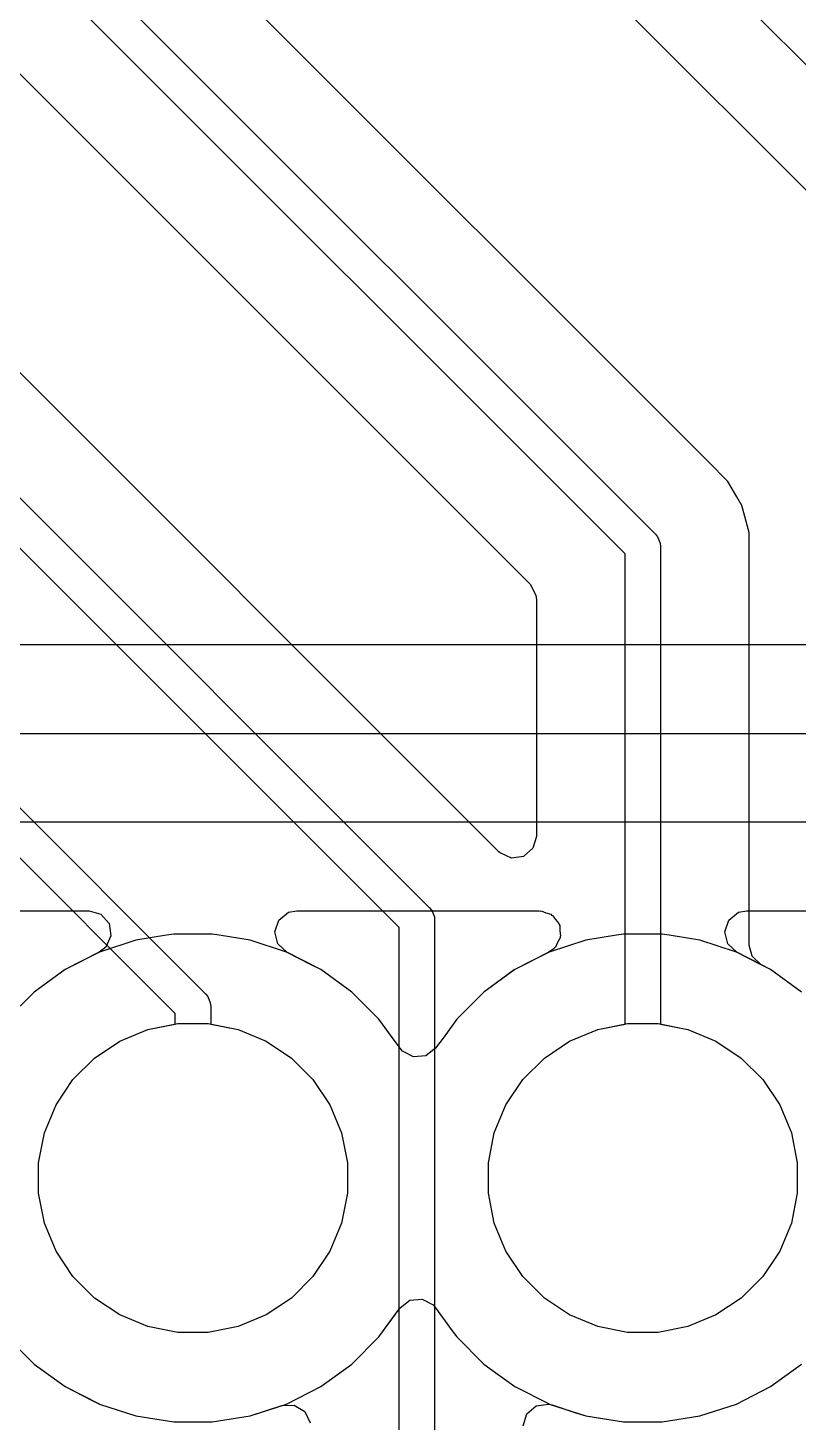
# Model space of a CAD drawing. Header units: inches. Extents: x 6.55 to 9.8, y -8.74 to -3.15.
# Drawn here: x 8.9019 to 9.0731, y -7.9582 to -7.6483 of the extents above; entities that cross this region are included whole.
import ezdxf

# ---------------------------------------------------------------- set-up
doc = ezdxf.new("R2010")
doc.units = ezdxf.units.IN
doc.header["$MEASUREMENT"] = 0
doc.layers.add('Edge.Cuts', color=254, linetype='CONTINUOUS', true_color=0xd0d2cd)

msp = doc.modelspace()

# ---------------------------------------------------------------- linework, layer by layer
at = {"layer": 'Edge.Cuts', "linetype": 'CONTINUOUS'}
for p, q in [((9.13465, -7.71627), (8.20194, -6.78357)), ((9.00289, -7.82773), (8.19436, -7.0192)), ((8.17323, -7.02593), (8.99116, -7.84386)), ((8.98444, -7.84828), (8.16651, -7.03034)), ((8.76378, -7.48321), (9.04137, -7.7608)), ((9.03465, -7.76521), (8.75706, -7.48763)), ((8.7456, -7.50404), (9.01351, -7.77195)), ((8.92189, -7.53138), (9.11351, -7.723)), ((9.05293, -7.74449), (8.89391, -7.58548)), ((8.7331, -7.6547), (8.94137, -7.86296)), ((8.93465, -7.86738), (8.72868, -7.66142)), ((9.0531, -7.74466), (9.05293, -7.74449)), ((9.05293, -7.74449), (9.05293, -7.74449)), ((9.0575, -7.74907), (9.0531, -7.74466)), ((9.0531, -7.74466), (9.0531, -7.74466)), ((9.05947, -7.75248), (9.0575, -7.74907)), ((9.06061, -7.75446), (9.05947, -7.75248)), ((9.06222, -7.76047), (9.06061, -7.75446)), ((9.04137, -7.7608), (9.04186, -7.7614)), ((9.04186, -7.7614), (9.04244, -7.76281)), ((9.04244, -7.76281), (9.04252, -7.76358)), ((9.06222, -7.76709), (9.06222, -7.76047)), ((9.06222, -7.76047), (9.06222, -7.76047)), ((9.03465, -7.86971), (9.03465, -7.76521)), ((9.04252, -7.76358), (9.04252, -7.86971)), ((9.06222, -7.85216), (9.06222, -7.76709)), ((9.06222, -7.76709), (9.06222, -7.76709)), ((9.01351, -7.77195), (9.01483, -7.77436)), ((9.01483, -7.77436), (9.01494, -7.7754)), ((9.01494, -7.7754), (9.01494, -7.82799)), ((9.1101, -7.78541), (8.17645, -7.78541)), ((8.15945, -7.80512), (9.12028, -7.80512)), ((9.12436, -7.8248), (8.16353, -7.8248)), ((9.00464, -7.82948), (9.00289, -7.82773)), ((9.00289, -7.82773), (9.00289, -7.82773)), ((9.01494, -7.82799), (9.01417, -7.83063)), ((9.00661, -7.83144), (9.00464, -7.82948)), ((9.00686, -7.83168), (9.00661, -7.83144)), ((9.01417, -7.83063), (9.01209, -7.83243)), ((9.00936, -7.83282), (9.00686, -7.83168)), ((9.01209, -7.83243), (9.00936, -7.83282)), ((8.99116, -7.84386), (8.99165, -7.84446)), ((8.86168, -7.84451), (8.91549, -7.84451)), ((8.91549, -7.84451), (8.91813, -7.84528)), ((8.91813, -7.84528), (8.91993, -7.84736)), ((8.9568, -7.84918), (8.95769, -7.84658)), ((8.95769, -7.84658), (8.95984, -7.84487)), ((8.95984, -7.84487), (8.96168, -7.84451)), ((8.96168, -7.84451), (9.01549, -7.84451)), ((8.99165, -7.84446), (8.99165, -7.84446)), ((8.99165, -7.84446), (8.99224, -7.84588)), ((8.99224, -7.84588), (8.99231, -7.84664)), ((8.99231, -7.84664), (8.99231, -8.17966)), ((9.01549, -7.84451), (9.01573, -7.84458)), ((9.01573, -7.84458), (9.01598, -7.84453)), ((9.01598, -7.84453), (9.01703, -7.84496)), ((9.01703, -7.84496), (9.01813, -7.84528)), ((9.01813, -7.84528), (9.01829, -7.84547)), ((9.01829, -7.84547), (9.01852, -7.84557)), ((9.01852, -7.84557), (9.01918, -7.8465)), ((9.01918, -7.8465), (9.01993, -7.84736)), ((9.0568, -7.84918), (9.05769, -7.84658)), ((9.05769, -7.84658), (9.05984, -7.84487)), ((9.05984, -7.84487), (9.06168, -7.84451)), ((9.06168, -7.84451), (9.11549, -7.84451)), ((8.92032, -7.85008), (8.91918, -7.85259)), ((8.91993, -7.84736), (8.92032, -7.85008)), ((8.93272, -7.84998), (8.92589, -7.85107)), ((8.93272, -7.84998), (8.92589, -7.85107)), ((8.93432, -7.84973), (8.93272, -7.84998)), ((8.93432, -7.84973), (8.93272, -7.84998)), ((8.94285, -7.84973), (8.93432, -7.84973)), ((8.94285, -7.84973), (8.93432, -7.84973)), ((8.94444, -7.84998), (8.94285, -7.84973)), ((8.94444, -7.84998), (8.94285, -7.84973)), ((8.95128, -7.85107), (8.94444, -7.84998)), ((8.95128, -7.85107), (8.94444, -7.84998)), ((8.95746, -7.85185), (8.9568, -7.84918)), ((8.98444, -8.18129), (8.98444, -7.84828)), ((9.01993, -7.84736), (9.01996, -7.84761)), ((9.01996, -7.84761), (9.02011, -7.84782)), ((9.02011, -7.84782), (9.02016, -7.84896)), ((9.02016, -7.84896), (9.02032, -7.85008)), ((9.02032, -7.85008), (9.02022, -7.85031)), ((9.03272, -7.84998), (9.02589, -7.85107)), ((9.03272, -7.84998), (9.02589, -7.85107)), ((9.03432, -7.84973), (9.03272, -7.84998)), ((9.03432, -7.84973), (9.03272, -7.84998)), ((9.04285, -7.84973), (9.03432, -7.84973)), ((9.04285, -7.84973), (9.03432, -7.84973)), ((9.04444, -7.84998), (9.04285, -7.84973)), ((9.04444, -7.84998), (9.04285, -7.84973)), ((9.05128, -7.85107), (9.04444, -7.84998)), ((9.05128, -7.85107), (9.04444, -7.84998)), ((9.05746, -7.85185), (9.0568, -7.84918)), ((8.91918, -7.85259), (8.9177, -7.85374)), ((8.92589, -7.85107), (8.91778, -7.8537)), ((8.92589, -7.85107), (8.91778, -7.8537)), ((8.92589, -7.85107), (8.92589, -7.85107)), ((8.92589, -7.85107), (8.92589, -7.85107)), ((8.95939, -7.8537), (8.95128, -7.85107)), ((8.95939, -7.8537), (8.95128, -7.85107)), ((8.95946, -7.85374), (8.95746, -7.85185)), ((9.01884, -7.85294), (9.01772, -7.85373)), ((9.02589, -7.85107), (9.01778, -7.8537)), ((9.02589, -7.85107), (9.01778, -7.8537)), ((9.01893, -7.85278), (9.01884, -7.85294)), ((9.01918, -7.85259), (9.01893, -7.85278)), ((9.01965, -7.85155), (9.01918, -7.85259)), ((9.02023, -7.85056), (9.01965, -7.85155)), ((9.02022, -7.85031), (9.02023, -7.85056)), ((9.02589, -7.85107), (9.02589, -7.85107)), ((9.02589, -7.85107), (9.02589, -7.85107)), ((9.05939, -7.8537), (9.05128, -7.85107)), ((9.05939, -7.8537), (9.05128, -7.85107)), ((9.05946, -7.85374), (9.05746, -7.85185)), ((9.06289, -7.85462), (9.06222, -7.85216)), ((8.91778, -7.8537), (8.91017, -7.85758)), ((8.91778, -7.8537), (8.91017, -7.85758)), ((8.9177, -7.85374), (8.91017, -7.85758)), ((8.96264, -7.85536), (8.95939, -7.8537)), ((8.96489, -7.85651), (8.95939, -7.8537)), ((8.96699, -7.85758), (8.95946, -7.85374)), ((8.96699, -7.85758), (8.96264, -7.85536)), ((9.01778, -7.8537), (9.01017, -7.85758)), ((9.01778, -7.8537), (9.01017, -7.85758)), ((9.01771, -7.85374), (9.01017, -7.85758)), ((9.01772, -7.85373), (9.01771, -7.85374)), ((9.06264, -7.85536), (9.05939, -7.8537)), ((9.06489, -7.85651), (9.05939, -7.8537)), ((9.06699, -7.85758), (9.05946, -7.85374)), ((9.06699, -7.85758), (9.06264, -7.85536)), ((9.06489, -7.85651), (9.06289, -7.85462)), ((8.91017, -7.85758), (8.90327, -7.86259)), ((8.91017, -7.85758), (8.90327, -7.86259)), ((8.91017, -7.85758), (8.90327, -7.86259)), ((8.96699, -7.85758), (8.96489, -7.85651)), ((8.97389, -7.86259), (8.96699, -7.85758)), ((8.97389, -7.86259), (8.96699, -7.85758)), ((8.97389, -7.86259), (8.96699, -7.85758)), ((9.01017, -7.85758), (9.00327, -7.86259)), ((9.01017, -7.85758), (9.00327, -7.86259)), ((9.01002, -7.85769), (9.00327, -7.86259)), ((9.01017, -7.85758), (9.01002, -7.85769)), ((9.01002, -7.85769), (9.01002, -7.85769)), ((9.06699, -7.85758), (9.06489, -7.85651)), ((9.06699, -7.85758), (9.06489, -7.85651)), ((9.07389, -7.86259), (9.06699, -7.85758)), ((9.06699, -7.85758), (9.06699, -7.85758)), ((9.06699, -7.85758), (9.06699, -7.85758)), ((9.07389, -7.86259), (9.06699, -7.85758)), ((9.07389, -7.86259), (9.06699, -7.85758)), ((9.07389, -7.86259), (9.06699, -7.85758)), ((8.90327, -7.86259), (8.89724, -7.86862)), ((8.90327, -7.86259), (8.89724, -7.86862)), ((8.90327, -7.86259), (8.89724, -7.86862)), ((8.94137, -7.86296), (8.94186, -7.86356)), ((8.94186, -7.86356), (8.94244, -7.86498)), ((8.94244, -7.86498), (8.94252, -7.86575)), ((8.97993, -7.86862), (8.97389, -7.86259)), ((8.97993, -7.86862), (8.97389, -7.86259)), ((8.97993, -7.86862), (8.97389, -7.86259)), ((9.00327, -7.86259), (8.99724, -7.86862)), ((9.00327, -7.86259), (8.99724, -7.86862)), ((9.00327, -7.86259), (8.99724, -7.86862)), ((8.93465, -7.86971), (8.93465, -7.86738)), ((8.94252, -7.86575), (8.94252, -7.86971)), ((8.98373, -7.87386), (8.97993, -7.86862)), ((8.98351, -7.87355), (8.97993, -7.86862)), ((8.98373, -7.87386), (8.97993, -7.86862)), ((8.99724, -7.86862), (8.99442, -7.87251)), ((8.99724, -7.86862), (8.99442, -7.87251)), ((8.99724, -7.86862), (8.99442, -7.87251)), ((8.99724, -7.86862), (8.99724, -7.86862)), ((8.99724, -7.86862), (8.99724, -7.86862)), ((8.99724, -7.86862), (8.99724, -7.86862)), ((8.99724, -7.86862), (8.99724, -7.86862)), ((8.99724, -7.86862), (8.99724, -7.86862)), ((8.99724, -7.86862), (8.99724, -7.86862)), ((8.92232, -7.87351), (8.92857, -7.87092)), ((8.92232, -7.87351), (8.92857, -7.87092)), ((8.92232, -7.87351), (8.92857, -7.87092)), ((8.92232, -7.87351), (8.92857, -7.87092)), ((8.92857, -7.87092), (8.9352, -7.8696)), ((8.92857, -7.87092), (8.9352, -7.8696)), ((8.92857, -7.87092), (8.9352, -7.8696)), ((8.92857, -7.87092), (8.93465, -7.86971)), ((8.9352, -7.8696), (8.94196, -7.8696)), ((8.9352, -7.8696), (8.94196, -7.8696)), ((8.9352, -7.8696), (8.94196, -7.8696)), ((8.94196, -7.8696), (8.9486, -7.87092)), ((8.94196, -7.8696), (8.9486, -7.87092)), ((8.94196, -7.8696), (8.9486, -7.87092)), ((8.94252, -7.86971), (8.9486, -7.87092)), ((8.9486, -7.87092), (8.95485, -7.87351)), ((8.9486, -7.87092), (8.95485, -7.87351)), ((8.9486, -7.87092), (8.95485, -7.87351)), ((8.9486, -7.87092), (8.95485, -7.87351)), ((9.02232, -7.87351), (9.02857, -7.87092)), ((9.02232, -7.87351), (9.02857, -7.87092)), ((9.02232, -7.87351), (9.02857, -7.87092)), ((9.02232, -7.87351), (9.02857, -7.87092)), ((9.02857, -7.87092), (9.0352, -7.8696)), ((9.02857, -7.87092), (9.0352, -7.8696)), ((9.02857, -7.87092), (9.0352, -7.8696)), ((9.02857, -7.87092), (9.03465, -7.86971)), ((9.0352, -7.8696), (9.04196, -7.8696)), ((9.0352, -7.8696), (9.04196, -7.8696)), ((9.0352, -7.8696), (9.04196, -7.8696)), ((9.04196, -7.8696), (9.0486, -7.87092)), ((9.04196, -7.8696), (9.0486, -7.87092)), ((9.04196, -7.8696), (9.0486, -7.87092)), ((9.04252, -7.86971), (9.0486, -7.87092)), ((9.0486, -7.87092), (9.05485, -7.87351)), ((9.0486, -7.87092), (9.05485, -7.87351)), ((9.0486, -7.87092), (9.05485, -7.87351)), ((9.0486, -7.87092), (9.05485, -7.87351)), ((8.9167, -7.87727), (8.92232, -7.87351)), ((8.9167, -7.87727), (8.92232, -7.87351)), ((8.9167, -7.87727), (8.92232, -7.87351)), ((8.9167, -7.87727), (8.92232, -7.87351)), ((8.95485, -7.87351), (8.96047, -7.87727)), ((8.95485, -7.87351), (8.96047, -7.87727)), ((8.95485, -7.87351), (8.96047, -7.87727)), ((8.95485, -7.87351), (8.96047, -7.87727)), ((8.98463, -7.8751), (8.98351, -7.87355)), ((8.98463, -7.8751), (8.98373, -7.87386)), ((8.98463, -7.8751), (8.98373, -7.87386)), ((8.99442, -7.87251), (8.99253, -7.8751)), ((8.99442, -7.87251), (8.99253, -7.8751)), ((8.99442, -7.87251), (8.99253, -7.8751)), ((9.0167, -7.87727), (9.02232, -7.87351)), ((9.0167, -7.87727), (9.02232, -7.87351)), ((9.0167, -7.87727), (9.02232, -7.87351)), ((9.0167, -7.87727), (9.02232, -7.87351)), ((9.05485, -7.87351), (9.06047, -7.87727)), ((9.05485, -7.87351), (9.06047, -7.87727)), ((9.05485, -7.87351), (9.06047, -7.87727)), ((9.05485, -7.87351), (9.06047, -7.87727)), ((8.91191, -7.88205), (8.9167, -7.87727)), ((8.91191, -7.88205), (8.9167, -7.87727)), ((8.91191, -7.88205), (8.9167, -7.87727)), ((8.91191, -7.88205), (8.9167, -7.87727)), ((8.96047, -7.87727), (8.96525, -7.88205)), ((8.96047, -7.87727), (8.96525, -7.88205)), ((8.96047, -7.87727), (8.96525, -7.88205)), ((8.96047, -7.87727), (8.96525, -7.88205)), ((8.98518, -7.87573), (8.98463, -7.8751)), ((8.98518, -7.87573), (8.98463, -7.8751)), ((8.98518, -7.87573), (8.98463, -7.8751)), ((8.98761, -7.87702), (8.98518, -7.87573)), ((8.98761, -7.87702), (8.98518, -7.87573)), ((8.98761, -7.87702), (8.98518, -7.87573)), ((8.99035, -7.87678), (8.98761, -7.87702)), ((8.99035, -7.87678), (8.98761, -7.87702)), ((8.99035, -7.87678), (8.98761, -7.87702)), ((8.99253, -7.8751), (8.99035, -7.87678)), ((8.99253, -7.8751), (8.99035, -7.87678)), ((8.99253, -7.8751), (8.99035, -7.87678)), ((9.01191, -7.88205), (9.0167, -7.87727)), ((9.01191, -7.88205), (9.0167, -7.87727)), ((9.01191, -7.88205), (9.0167, -7.87727)), ((9.01191, -7.88205), (9.0167, -7.87727)), ((9.06047, -7.87727), (9.06525, -7.88205)), ((9.06047, -7.87727), (9.06525, -7.88205)), ((9.06047, -7.87727), (9.06525, -7.88205)), ((9.06047, -7.87727), (9.06525, -7.88205)), ((8.90816, -7.88767), (8.91191, -7.88205)), ((8.90816, -7.88767), (8.91191, -7.88205)), ((8.90816, -7.88767), (8.91191, -7.88205)), ((8.90816, -7.88767), (8.91191, -7.88205)), ((8.96525, -7.88205), (8.96901, -7.88767)), ((8.96525, -7.88205), (8.96901, -7.88767)), ((8.96525, -7.88205), (8.96901, -7.88767)), ((8.96525, -7.88205), (8.96901, -7.88767)), ((9.00816, -7.88767), (9.01191, -7.88205)), ((9.00816, -7.88767), (9.01191, -7.88205)), ((9.00816, -7.88767), (9.01191, -7.88205)), ((9.00816, -7.88767), (9.01191, -7.88205)), ((9.06525, -7.88205), (9.06901, -7.88767)), ((9.06525, -7.88205), (9.06901, -7.88767)), ((9.06525, -7.88205), (9.06901, -7.88767)), ((9.06525, -7.88205), (9.06901, -7.88767)), ((8.90557, -7.89392), (8.90816, -7.88767)), ((8.90557, -7.89392), (8.90816, -7.88767)), ((8.90557, -7.89392), (8.90816, -7.88767)), ((8.90557, -7.89392), (8.90816, -7.88767)), ((8.96901, -7.88767), (8.9716, -7.89392)), ((8.96901, -7.88767), (8.9716, -7.89392)), ((8.96901, -7.88767), (8.9716, -7.89392)), ((8.96901, -7.88767), (8.9716, -7.89392)), ((9.00557, -7.89392), (9.00816, -7.88767)), ((9.00557, -7.89392), (9.00816, -7.88767)), ((9.00557, -7.89392), (9.00816, -7.88767)), ((9.00557, -7.89392), (9.00816, -7.88767)), ((9.06901, -7.88767), (9.0716, -7.89392)), ((9.06901, -7.88767), (9.0716, -7.89392)), ((9.06901, -7.88767), (9.0716, -7.89392)), ((9.06901, -7.88767), (9.0716, -7.89392)), ((8.90425, -7.90056), (8.90557, -7.89392)), ((8.90425, -7.90056), (8.90557, -7.89392)), ((8.90425, -7.90056), (8.90557, -7.89392)), ((8.90425, -7.90056), (8.90557, -7.89392)), ((8.9716, -7.89392), (8.97292, -7.90056)), ((8.9716, -7.89392), (8.97292, -7.90056)), ((8.9716, -7.89392), (8.97292, -7.90056)), ((8.9716, -7.89392), (8.97292, -7.90056)), ((9.00425, -7.90056), (9.00557, -7.89392)), ((9.00425, -7.90056), (9.00557, -7.89392)), ((9.00425, -7.90056), (9.00557, -7.89392)), ((9.00425, -7.90056), (9.00557, -7.89392)), ((9.0716, -7.89392), (9.07292, -7.90056)), ((9.0716, -7.89392), (9.07292, -7.90056)), ((9.0716, -7.89392), (9.07292, -7.90056)), ((9.0716, -7.89392), (9.07292, -7.90056)), ((8.90425, -7.90732), (8.90425, -7.90056)), ((8.90425, -7.90732), (8.90425, -7.90056)), ((8.90425, -7.90732), (8.90425, -7.90056)), ((8.90425, -7.90732), (8.90425, -7.90056)), ((8.97292, -7.90056), (8.97292, -7.90732)), ((8.97292, -7.90056), (8.97292, -7.90732)), ((8.97292, -7.90056), (8.97292, -7.90732)), ((8.97292, -7.90056), (8.97292, -7.90732)), ((9.00425, -7.90732), (9.00425, -7.90056)), ((9.00425, -7.90732), (9.00425, -7.90056)), ((9.00425, -7.90732), (9.00425, -7.90056)), ((9.00425, -7.90732), (9.00425, -7.90056)), ((9.07292, -7.90056), (9.07292, -7.90732)), ((9.07292, -7.90056), (9.07292, -7.90732)), ((9.07292, -7.90056), (9.07292, -7.90732)), ((9.07292, -7.90056), (9.07292, -7.90732)), ((8.90557, -7.91395), (8.90425, -7.90732)), ((8.90557, -7.91395), (8.90425, -7.90732)), ((8.90557, -7.91395), (8.90425, -7.90732)), ((8.90557, -7.91395), (8.90425, -7.90732)), ((8.97292, -7.90732), (8.9716, -7.91395)), ((8.97292, -7.90732), (8.9716, -7.91395)), ((8.97292, -7.90732), (8.9716, -7.91395)), ((8.97292, -7.90732), (8.9716, -7.91395)), ((9.00557, -7.91395), (9.00425, -7.90732)), ((9.00557, -7.91395), (9.00425, -7.90732)), ((9.00557, -7.91395), (9.00425, -7.90732)), ((9.00557, -7.91395), (9.00425, -7.90732)), ((9.07292, -7.90732), (9.0716, -7.91395)), ((9.07292, -7.90732), (9.0716, -7.91395)), ((9.07292, -7.90732), (9.0716, -7.91395)), ((9.07292, -7.90732), (9.0716, -7.91395)), ((8.90816, -7.9202), (8.90557, -7.91395)), ((8.90816, -7.9202), (8.90557, -7.91395)), ((8.90816, -7.9202), (8.90557, -7.91395)), ((8.90816, -7.9202), (8.90557, -7.91395)), ((8.9716, -7.91395), (8.96901, -7.9202)), ((8.9716, -7.91395), (8.96901, -7.9202)), ((8.9716, -7.91395), (8.96901, -7.9202)), ((8.9716, -7.91395), (8.96901, -7.9202)), ((9.00816, -7.9202), (9.00557, -7.91395)), ((9.00816, -7.9202), (9.00557, -7.91395)), ((9.00816, -7.9202), (9.00557, -7.91395)), ((9.00816, -7.9202), (9.00557, -7.91395)), ((9.0716, -7.91395), (9.06901, -7.9202)), ((9.0716, -7.91395), (9.06901, -7.9202)), ((9.0716, -7.91395), (9.06901, -7.9202)), ((9.0716, -7.91395), (9.06901, -7.9202)), ((8.91191, -7.92582), (8.90816, -7.9202)), ((8.91191, -7.92582), (8.90816, -7.9202)), ((8.91191, -7.92582), (8.90816, -7.9202)), ((8.91191, -7.92582), (8.90816, -7.9202)), ((8.96901, -7.9202), (8.96525, -7.92582)), ((8.96901, -7.9202), (8.96525, -7.92582)), ((8.96901, -7.9202), (8.96525, -7.92582)), ((8.96901, -7.9202), (8.96525, -7.92582)), ((9.01191, -7.92582), (9.00816, -7.9202)), ((9.01191, -7.92582), (9.00816, -7.9202)), ((9.01191, -7.92582), (9.00816, -7.9202)), ((9.01191, -7.92582), (9.00816, -7.9202)), ((9.06901, -7.9202), (9.06525, -7.92582)), ((9.06901, -7.9202), (9.06525, -7.92582)), ((9.06901, -7.9202), (9.06525, -7.92582)), ((9.06901, -7.9202), (9.06525, -7.92582)), ((8.9167, -7.93061), (8.91191, -7.92582)), ((8.9167, -7.93061), (8.91191, -7.92582)), ((8.9167, -7.93061), (8.91191, -7.92582)), ((8.9167, -7.93061), (8.91191, -7.92582)), ((8.96525, -7.92582), (8.96047, -7.93061)), ((8.96525, -7.92582), (8.96047, -7.93061)), ((8.96525, -7.92582), (8.96047, -7.93061)), ((8.96525, -7.92582), (8.96047, -7.93061)), ((9.0167, -7.93061), (9.01191, -7.92582)), ((9.0167, -7.93061), (9.01191, -7.92582)), ((9.0167, -7.93061), (9.01191, -7.92582)), ((9.0167, -7.93061), (9.01191, -7.92582)), ((9.06525, -7.92582), (9.06047, -7.93061)), ((9.06525, -7.92582), (9.06047, -7.93061)), ((9.06525, -7.92582), (9.06047, -7.93061)), ((9.06525, -7.92582), (9.06047, -7.93061)), ((8.92232, -7.93436), (8.9167, -7.93061)), ((8.92232, -7.93436), (8.9167, -7.93061)), ((8.92232, -7.93436), (8.9167, -7.93061)), ((8.92232, -7.93436), (8.9167, -7.93061)), ((8.96047, -7.93061), (8.95485, -7.93436)), ((8.96047, -7.93061), (8.95485, -7.93436)), ((8.96047, -7.93061), (8.95485, -7.93436)), ((8.96047, -7.93061), (8.95485, -7.93436)), ((9.02232, -7.93436), (9.0167, -7.93061)), ((9.02232, -7.93436), (9.0167, -7.93061)), ((9.02232, -7.93436), (9.0167, -7.93061)), ((9.02232, -7.93436), (9.0167, -7.93061)), ((9.06047, -7.93061), (9.05485, -7.93436)), ((9.06047, -7.93061), (9.05485, -7.93436)), ((9.06047, -7.93061), (9.05485, -7.93436)), ((9.06047, -7.93061), (9.05485, -7.93436)), ((8.97993, -7.93925), (8.98463, -7.93277)), ((8.97993, -7.93925), (8.98463, -7.93277)), ((8.97993, -7.93925), (8.98412, -7.93348)), ((8.98412, -7.93348), (8.98463, -7.93277)), ((8.98463, -7.93277), (8.98681, -7.93109)), ((8.98463, -7.93277), (8.98681, -7.93109)), ((8.98463, -7.93277), (8.98681, -7.93109)), ((8.98681, -7.93109), (8.98955, -7.93086)), ((8.98681, -7.93109), (8.98955, -7.93086)), ((8.98681, -7.93109), (8.98955, -7.93086)), ((8.98955, -7.93086), (8.99199, -7.93214)), ((8.98955, -7.93086), (8.99199, -7.93214)), ((8.98955, -7.93086), (8.99199, -7.93214)), ((8.99199, -7.93214), (8.99253, -7.93277)), ((8.99199, -7.93214), (8.99253, -7.93277)), ((8.99199, -7.93214), (8.99253, -7.93277)), ((8.99253, -7.93277), (8.99623, -7.93787)), ((8.99253, -7.93277), (8.99623, -7.93787)), ((8.99253, -7.93277), (8.99623, -7.93787)), ((8.92857, -7.93695), (8.92232, -7.93436)), ((8.92857, -7.93695), (8.92232, -7.93436)), ((8.92857, -7.93695), (8.92232, -7.93436)), ((8.92857, -7.93695), (8.92232, -7.93436)), ((8.95485, -7.93436), (8.9486, -7.93695)), ((8.95485, -7.93436), (8.9486, -7.93695)), ((8.95485, -7.93436), (8.9486, -7.93695)), ((8.95485, -7.93436), (8.9486, -7.93695)), ((9.02857, -7.93695), (9.02232, -7.93436)), ((9.02857, -7.93695), (9.02232, -7.93436)), ((9.02857, -7.93695), (9.02232, -7.93436)), ((9.02857, -7.93695), (9.02232, -7.93436)), ((9.05485, -7.93436), (9.0486, -7.93695)), ((9.05485, -7.93436), (9.0486, -7.93695)), ((9.05485, -7.93436), (9.0486, -7.93695)), ((9.05485, -7.93436), (9.0486, -7.93695)), ((8.89724, -7.93925), (8.90327, -7.94528)), ((8.89724, -7.93925), (8.90327, -7.94528)), ((8.89724, -7.93925), (8.90327, -7.94528)), ((8.89724, -7.93925), (8.90327, -7.94528)), ((8.9352, -7.93827), (8.92857, -7.93695)), ((8.9352, -7.93827), (8.92857, -7.93695)), ((8.9352, -7.93827), (8.92857, -7.93695)), ((8.9352, -7.93827), (8.92857, -7.93695)), ((8.94196, -7.93827), (8.9352, -7.93827)), ((8.94196, -7.93827), (8.9352, -7.93827)), ((8.94196, -7.93827), (8.9352, -7.93827)), ((8.94196, -7.93827), (8.9352, -7.93827)), ((8.9486, -7.93695), (8.94196, -7.93827)), ((8.9486, -7.93695), (8.94196, -7.93827)), ((8.9486, -7.93695), (8.94196, -7.93827)), ((8.9486, -7.93695), (8.94196, -7.93827)), ((8.97389, -7.94528), (8.97993, -7.93925)), ((8.97389, -7.94528), (8.97993, -7.93925)), ((8.97389, -7.94528), (8.97993, -7.93925)), ((8.99623, -7.93787), (8.99724, -7.93925)), ((8.99623, -7.93787), (8.99724, -7.93925)), ((8.99623, -7.93787), (8.99724, -7.93925)), ((8.99724, -7.93925), (9.00327, -7.94528)), ((8.99724, -7.93925), (9.00327, -7.94528)), ((8.99724, -7.93925), (9.00327, -7.94528)), ((9.0352, -7.93827), (9.02857, -7.93695)), ((9.0352, -7.93827), (9.02857, -7.93695)), ((9.0352, -7.93827), (9.02857, -7.93695)), ((9.0352, -7.93827), (9.02857, -7.93695)), ((9.04196, -7.93827), (9.0352, -7.93827)), ((9.04196, -7.93827), (9.0352, -7.93827)), ((9.04196, -7.93827), (9.0352, -7.93827)), ((9.04196, -7.93827), (9.0352, -7.93827)), ((9.0486, -7.93695), (9.04196, -7.93827)), ((9.0486, -7.93695), (9.04196, -7.93827)), ((9.0486, -7.93695), (9.04196, -7.93827)), ((9.0486, -7.93695), (9.04196, -7.93827)), ((8.90327, -7.94528), (8.91017, -7.9503)), ((8.90327, -7.94528), (8.91017, -7.9503)), ((8.90327, -7.94528), (8.91017, -7.9503)), ((8.90327, -7.94528), (8.91017, -7.9503)), ((8.96699, -7.9503), (8.97389, -7.94528)), ((8.96699, -7.9503), (8.97389, -7.94528)), ((8.96699, -7.9503), (8.97389, -7.94528)), ((9.00327, -7.94528), (9.01017, -7.9503)), ((9.00327, -7.94528), (9.01017, -7.9503)), ((9.00327, -7.94528), (9.01017, -7.9503)), ((9.06699, -7.9503), (9.07389, -7.94528)), ((9.06699, -7.9503), (9.07389, -7.94528)), ((9.06699, -7.9503), (9.07389, -7.94528)), ((9.06699, -7.9503), (9.07389, -7.94528)), ((8.91017, -7.9503), (8.91632, -7.95343)), ((8.91017, -7.9503), (8.91774, -7.95415)), ((8.91017, -7.9503), (8.91774, -7.95415)), ((8.91017, -7.9503), (8.91774, -7.95415)), ((8.95939, -7.95417), (8.96699, -7.9503)), ((8.95939, -7.95417), (8.96699, -7.9503)), ((8.95939, -7.95417), (8.96699, -7.9503)), ((9.01017, -7.9503), (9.01774, -7.95415)), ((9.01017, -7.9503), (9.01774, -7.95415)), ((9.01017, -7.9503), (9.01774, -7.95415)), ((9.05939, -7.95417), (9.06699, -7.9503)), ((9.05939, -7.95417), (9.06699, -7.9503)), ((9.05939, -7.95417), (9.06699, -7.9503)), ((9.05939, -7.95417), (9.06699, -7.9503)), ((8.91632, -7.95343), (8.91778, -7.95417)), ((8.91774, -7.95415), (8.91778, -7.95417)), ((8.91774, -7.95415), (8.91778, -7.95417)), ((8.91774, -7.95415), (8.91778, -7.95417)), ((8.91778, -7.95417), (8.92589, -7.95681)), ((8.91778, -7.95417), (8.92589, -7.95681)), ((8.91778, -7.95417), (8.92589, -7.95681)), ((8.91778, -7.95417), (8.92589, -7.95681)), ((8.95128, -7.95681), (8.95939, -7.95417)), ((8.95128, -7.95681), (8.95939, -7.95417)), ((8.95128, -7.95681), (8.95939, -7.95417)), ((8.95128, -7.95681), (8.95834, -7.95451)), ((8.95834, -7.95451), (8.96109, -7.95443)), ((8.95939, -7.95417), (8.95939, -7.95417)), ((8.95939, -7.95417), (8.95939, -7.95417)), ((8.95939, -7.95417), (8.95939, -7.95417)), ((8.95939, -7.95417), (8.95939, -7.95417)), ((8.95939, -7.95417), (8.95939, -7.95417)), ((8.95939, -7.95417), (8.95939, -7.95417)), ((8.96109, -7.95443), (8.96345, -7.95585)), ((9.01279, -7.95638), (9.01487, -7.95458)), ((9.01487, -7.95458), (9.0176, -7.95419)), ((9.0176, -7.95419), (9.01841, -7.95438)), ((9.01774, -7.95415), (9.01778, -7.95417)), ((9.01774, -7.95415), (9.01778, -7.95417)), ((9.01774, -7.95415), (9.01778, -7.95417)), ((9.01778, -7.95417), (9.02589, -7.95681)), ((9.01778, -7.95417), (9.02589, -7.95681)), ((9.01778, -7.95417), (9.02589, -7.95681)), ((9.01841, -7.95438), (9.02371, -7.9561)), ((9.05128, -7.95681), (9.05939, -7.95417)), ((9.05128, -7.95681), (9.05939, -7.95417)), ((9.05128, -7.95681), (9.05939, -7.95417)), ((9.05128, -7.95681), (9.05939, -7.95417)), ((9.05939, -7.95417), (9.05939, -7.95417)), ((9.05939, -7.95417), (9.05939, -7.95417)), ((9.05939, -7.95417), (9.05939, -7.95417)), ((9.05939, -7.95417), (9.05939, -7.95417)), ((9.05939, -7.95417), (9.05939, -7.95417)), ((9.05939, -7.95417), (9.05939, -7.95417)), ((9.05939, -7.95417), (9.05939, -7.95417)), ((9.05939, -7.95417), (9.05939, -7.95417)), ((8.92589, -7.95681), (8.92589, -7.95681)), ((8.92589, -7.95681), (8.92589, -7.95681)), ((8.92589, -7.95681), (8.93432, -7.95814)), ((8.92589, -7.95681), (8.92589, -7.95681)), ((8.92589, -7.95681), (8.92589, -7.95681)), ((8.92589, -7.95681), (8.93432, -7.95814)), ((8.92589, -7.95681), (8.92589, -7.95681)), ((8.92589, -7.95681), (8.92589, -7.95681)), ((8.92589, -7.95681), (8.93432, -7.95814)), ((8.92589, -7.95681), (8.92589, -7.95681)), ((8.92589, -7.95681), (8.92589, -7.95681)), ((8.92589, -7.95681), (8.93432, -7.95814)), ((8.93432, -7.95814), (8.93432, -7.95814)), ((8.93432, -7.95814), (8.94285, -7.95814)), ((8.93432, -7.95814), (8.93432, -7.95814)), ((8.93432, -7.95814), (8.94285, -7.95814)), ((8.93432, -7.95814), (8.93432, -7.95814)), ((8.93432, -7.95814), (8.94285, -7.95814)), ((8.93432, -7.95814), (8.93432, -7.95814)), ((8.93432, -7.95814), (8.94285, -7.95814)), ((8.94285, -7.95814), (8.95128, -7.95681)), ((8.94285, -7.95814), (8.95128, -7.95681)), ((8.94285, -7.95814), (8.95128, -7.95681)), ((8.94285, -7.95814), (8.95128, -7.95681)), ((8.94285, -7.95814), (8.94285, -7.95814)), ((8.94285, -7.95814), (8.94285, -7.95814)), ((8.94285, -7.95814), (8.94285, -7.95814)), ((8.94285, -7.95814), (8.94285, -7.95814)), ((8.95128, -7.95681), (8.95128, -7.95681)), ((8.95128, -7.95681), (8.95128, -7.95681)), ((8.95128, -7.95681), (8.95128, -7.95681)), ((8.95128, -7.95681), (8.95128, -7.95681)), ((8.95128, -7.95681), (8.95128, -7.95681)), ((8.95128, -7.95681), (8.95128, -7.95681)), ((8.95128, -7.95681), (8.95128, -7.95681)), ((8.95128, -7.95681), (8.95128, -7.95681)), ((8.96345, -7.95585), (8.96466, -7.95832)), ((9.01202, -7.95902), (9.01279, -7.95638)), ((9.02371, -7.9561), (9.02589, -7.95681)), ((9.02589, -7.95681), (9.0301, -7.95747)), ((9.02589, -7.95681), (9.02589, -7.95681)), ((9.02589, -7.95681), (9.02589, -7.95681)), ((9.02589, -7.95681), (9.03432, -7.95814)), ((9.02589, -7.95681), (9.02589, -7.95681)), ((9.02589, -7.95681), (9.02589, -7.95681)), ((9.02589, -7.95681), (9.03432, -7.95814)), ((9.02589, -7.95681), (9.02589, -7.95681)), ((9.02589, -7.95681), (9.02589, -7.95681)), ((9.02589, -7.95681), (9.03432, -7.95814)), ((9.0301, -7.95747), (9.03432, -7.95814)), ((9.03432, -7.95814), (9.03432, -7.95814)), ((9.03432, -7.95814), (9.04285, -7.95814)), ((9.03432, -7.95814), (9.03432, -7.95814)), ((9.03432, -7.95814), (9.04285, -7.95814)), ((9.03432, -7.95814), (9.03432, -7.95814)), ((9.03432, -7.95814), (9.04285, -7.95814)), ((9.03432, -7.95814), (9.03432, -7.95814)), ((9.03432, -7.95814), (9.04285, -7.95814)), ((9.04285, -7.95814), (9.05128, -7.95681)), ((9.04285, -7.95814), (9.05128, -7.95681)), ((9.04285, -7.95814), (9.05128, -7.95681)), ((9.04285, -7.95814), (9.05128, -7.95681)), ((9.04285, -7.95814), (9.04285, -7.95814)), ((9.04285, -7.95814), (9.04285, -7.95814)), ((9.04285, -7.95814), (9.04285, -7.95814)), ((9.04285, -7.95814), (9.04285, -7.95814)), ((9.05128, -7.95681), (9.05128, -7.95681)), ((9.05128, -7.95681), (9.05128, -7.95681)), ((9.05128, -7.95681), (9.05128, -7.95681)), ((9.05128, -7.95681), (9.05128, -7.95681)), ((9.05128, -7.95681), (9.05128, -7.95681)), ((9.05128, -7.95681), (9.05128, -7.95681)), ((9.05128, -7.95681), (9.05128, -7.95681)), ((9.05128, -7.95681), (9.05128, -7.95681))]:
    msp.add_line(p, q, dxfattribs=at)

doc.saveas('drawing.dxf')
